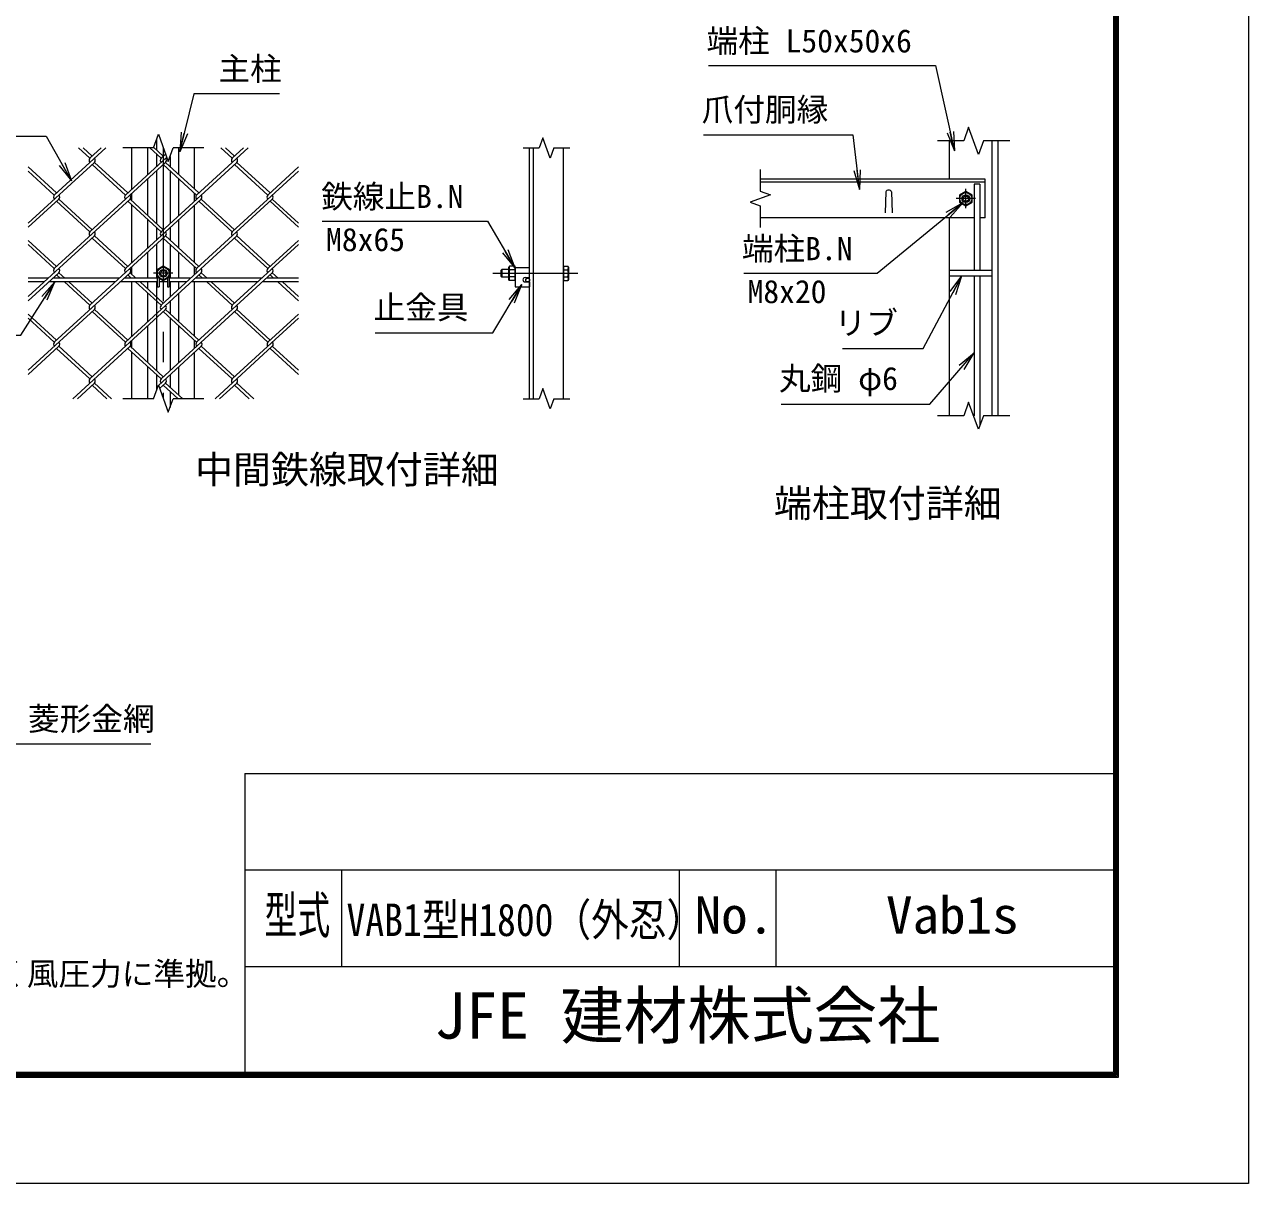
# Model space of a CAD drawing. Units: millimetres, scale not verified. Extents: x -4200 to 4200, y -2970 to 2970.
# Drawn here: x 1663 to 4200, y -2970 to -567 of the extents above; entities that cross this region are included whole.
import ezdxf
from ezdxf.enums import TextEntityAlignment as Align

# ---------------------------------------------------------------- set-up
doc = ezdxf.new("R2010")
doc.units = ezdxf.units.MM
doc.header["$LTSCALE"] = 10
doc.linetypes.add('USER1', pattern=[50.8, 31.75, -6.35, 6.35, -6.35])
for name, color, linetype, lineweight in [('0-0_D-STR1', 1, 'Continuous', 18), ('0-1_D-BMK', 2, 'USER1', 13), ('0-2_D-STR-DIM', 7, 'Continuous', 13), ('0-3_D-STR3', 3, 'Continuous', 13), ('0-7_D-STR-TXT', 7, 'Continuous', 13), ('0-8_0', 7, 'Continuous', 18), ('0-B_D-STR2', 7, 'Continuous', 13), ('0-C_D-TTL', 7, 'Continuous', 18)]:
    doc.layers.add(name, color=color, linetype=linetype, lineweight=lineweight)
doc.layers.add('0-A_D-TTL-TXT', color=7, linetype='Continuous')
doc.styles.add('ＭＳ ゴシック', font='')
doc.styles.get('ＭＳ ゴシック').set_extended_font_data('MS Gothic')

# ---------------------------------------------------------------- blocks, each defined once
blk = doc.blocks.new('_Open')
at = {"layer": '0-8_0'}
blk.add_line((-10, 1.667), (0, 0), dxfattribs=at)
blk.add_lwpolyline([(-10, -1.667), (0, 0), (-10, 0)], dxfattribs=at)

msp = doc.modelspace()

# ---------------------------------------------------------------- linework, layer by layer
at = {"layer": '0-0_D-STR1'}
for p, q in [((1936.8, -805.11), (1936.8, -827.28)), ((3580.2, -888.2), (3580.2, -808.2)), ((3668.2, -808.2), (3668.2, -1378.2)), ((3680.2, -808.2), (3680.2, -1378.2)), ((1885.8, -908.35), (1885.8, -823.02)), ((1918.8, -878.11), (1918.8, -823.02)), ((1936.8, -835.96), (1936.8, -861.62)), ((1982.8, -878.11), (1982.8, -823.02)), ((2015.8, -908.35), (2015.8, -823.02)), ((2710.11, -1343.02), (2710.11, -823.02)), ((2718.11, -1343.02), (2718.11, -823.02)), ((2780.11, -1343.02), (2780.11, -823.02)), ((1964.8, -840.94), (1964.8, -861.62)), ((1918.8, -963.26), (1918.8, -886.79)), ((1936.8, -870.3), (1936.8, -979.76)), ((1964.8, -870.3), (1964.8, -979.76)), ((1982.8, -963.26), (1982.8, -886.79)), ((3654.2, -888.2), (3188.2, -888.2)), ((3654.2, -894.2), (3188.2, -894.2)), ((3654.2, -968.2), (3654.2, -888.2)), ((1885.8, -933.03), (1885.8, -917.03)), ((2015.8, -933.03), (2015.8, -917.03)), ((3448.2, -914.45), (3446.7, -957.45)), ((3460.2, -914.45), (3461.7, -957.45)), ((1885.8, -1060.83), (1885.8, -941.71)), ((2015.8, -1060.83), (2015.8, -941.71)), ((1918.8, -1030.59), (1918.8, -971.95)), ((1936.8, -988.44), (1936.8, -1014.1)), ((1964.8, -988.44), (1964.8, -1014.1)), ((1982.8, -1030.59), (1982.8, -971.95)), ((3631.47, -968.2), (3188.2, -968.2)), ((3580.2, -1378.2), (3580.2, -968.2)), ((3654.2, -968.2), (3643.47, -968.2)), ((1918.8, -1093.02), (1918.8, -1039.27)), ((1936.8, -1022.78), (1936.8, -1093.02)), ((1964.8, -1022.78), (1964.8, -1093.02)), ((1982.8, -1093.02), (1982.8, -1039.27)), ((1885.8, -1085.5), (1885.8, -1069.51)), ((2015.8, -1085.5), (2015.8, -1069.51)), ((3580.2, -1076.2), (3668.2, -1076.2)), ((3580.2, -1088.2), (3668.2, -1088.2)), ((1885.8, -1213.31), (1885.8, -1101.02)), ((1918.8, -1115.74), (1918.8, -1101.02)), ((1936.8, -1101.02), (1936.8, -1284.72)), ((1964.8, -1101.02), (1964.8, -1132.24)), ((1982.8, -1115.74), (1982.8, -1101.02)), ((2015.8, -1213.31), (2015.8, -1101.02)), ((1918.8, -1183.07), (1918.8, -1124.42)), ((1964.8, -1140.92), (1964.8, -1166.58)), ((1982.8, -1183.07), (1982.8, -1124.42)), ((1918.8, -1268.22), (1918.8, -1191.75)), ((1964.8, -1175.26), (1964.8, -1284.72)), ((1982.8, -1268.22), (1982.8, -1191.75)), ((1885.8, -1237.98), (1885.8, -1221.99)), ((2015.8, -1237.98), (2015.8, -1221.99)), ((1885.8, -1343.02), (1885.8, -1246.66)), ((2015.8, -1343.02), (2015.8, -1246.66)), ((1918.8, -1343.02), (1918.8, -1276.9)), ((1936.8, -1293.4), (1936.8, -1325.11)), ((1964.8, -1293.4), (1964.8, -1319.05)), ((1982.8, -1335.55), (1982.8, -1276.9)), ((1964.8, -1327.74), (1964.8, -1360.94))]:
    msp.add_line(p, q, dxfattribs=at)
msp.add_arc((3454.2, -916.95), 6.5, 22.61986, 157.38014, dxfattribs=at)
at = {"layer": '0-1_D-BMK'}
for p, q in [((1950.8, -823.02), (1950.8, -1343.02)), ((3614.2, -948.2), (3614.2, -908.2)), ((3634.2, -928.2), (3594.2, -928.2)), ((1970.8, -1083.02), (1930.8, -1083.02)), ((2634.12, -1083.02), (2810.11, -1083.02))]:
    msp.add_line(p, q, dxfattribs=at)
at = {"layer": '0-2_D-STR-DIM'}
for p, q in [((3609.68, -808.2), (3555.2, -808.2)), ((3705.2, -808.2), (3650.72, -808.2)), ((1930.28, -823.02), (1866.8, -823.02)), ((2034.8, -823.02), (1971.32, -823.02)), ((2696.61, -823.02), (2729.72, -823.02)), ((2760.5, -823.02), (2793.61, -823.02)), ((3188.2, -867.94), (3188.2, -912.54)), ((3188.2, -912.54), (3209.35, -920.24)), ((3209.35, -920.24), (3167.06, -935.63)), ((3167.06, -935.63), (3188.2, -943.33)), ((3188.2, -943.33), (3188.2, -987.94)), ((1930.28, -1343.02), (1866.8, -1343.02)), ((2034.8, -1343.02), (1971.32, -1343.02)), ((2696.61, -1343.02), (2729.72, -1343.02)), ((2760.5, -1343.02), (2793.61, -1343.02)), ((3619.94, -1350.01), (3609.68, -1378.2)), ((3640.46, -1406.39), (3619.94, -1350.01)), ((3609.68, -1378.2), (3555.2, -1378.2)), ((3650.72, -1378.2), (3640.46, -1406.39)), ((3705.2, -1378.2), (3650.72, -1378.2))]:
    msp.add_line(p, q, dxfattribs=at)
for points in [[(3650.72, -808.2), (3640.46, -836.39), (3619.94, -780.01), (3609.68, -808.2)], [(1930.28, -823.02), (1940.54, -794.83), (1961.06, -851.21), (1971.32, -823.02)], [(2760.5, -823.02), (2752.81, -844.17), (2737.42, -801.88), (2729.72, -823.02)], [(1930.28, -1343.02), (1940.54, -1314.83), (1961.06, -1371.21), (1971.32, -1343.02)], [(2760.5, -1343.02), (2752.81, -1364.17), (2737.42, -1321.88), (2729.72, -1343.02)]]:
    msp.add_lwpolyline(points, dxfattribs=at)
at = {"layer": '0-3_D-STR3'}
for p, q in [((3614.2, -913.19), (3601.2, -920.69)), ((3627.2, -920.69), (3614.2, -913.19)), ((3643.47, -898.2), (3643.47, -1076.2)), ((3601.2, -920.69), (3601.2, -935.7)), ((3601.2, -935.7), (3614.2, -943.21)), ((3614.2, -943.21), (3627.2, -935.7)), ((3627.2, -935.7), (3627.2, -920.69)), ((1950.8, -1068.01), (1937.8, -1075.52)), ((1937.8, -1075.52), (1937.8, -1090.53)), ((1937.8, -1090.53), (1950.8, -1098.04)), ((1938.3, -1090.82), (1938.3, -1111.02)), ((1963.8, -1075.52), (1950.8, -1068.01)), ((1950.8, -1098.04), (1963.8, -1090.53)), ((1963.3, -1090.82), (1963.3, -1111.02)), ((1963.8, -1090.53), (1963.8, -1075.52)), ((2652.51, -1075.02), (2650.11, -1077.42)), ((2650.11, -1077.42), (2650.11, -1088.62)), ((2667.11, -1075.02), (2652.51, -1075.02)), ((2667.11, -1095.52), (2667.11, -1070.52)), ((2680.11, -1075.52), (2668.56, -1075.52)), ((2680.11, -1090.53), (2668.56, -1090.53)), ((2680.11, -1098.04), (2680.11, -1068.01)), ((2680.11, -1071.02), (2680.11, -1111.02)), ((2680.11, -1071.02), (2710.11, -1071.02)), ((2780.11, -1068.01), (2780.11, -1098.04)), ((2780.11, -1068.01), (2789.32, -1068.01)), ((2780.11, -1075.52), (2789.32, -1075.52)), ((2780.11, -1090.53), (2789.32, -1090.53)), ((2790.71, -1070.42), (2789.32, -1068.01)), ((2790.71, -1070.42), (2790.71, -1095.62)), ((3631.47, -1088.2), (3631.47, -1378.2)), ((3643.47, -1088.2), (3643.47, -1398.13)), ((1712.69, -1093.02), (1670.8, -1093.02)), ((1703.96, -1101.02), (1670.8, -1101.02)), ((1851.41, -1101.02), (1713.43, -1101.02)), ((1860.14, -1093.02), (1722.16, -1093.02)), ((1938.3, -1101.02), (1860.88, -1101.02)), ((1938.3, -1093.02), (1869.61, -1093.02)), ((1938.3, -1111.02), (1942.3, -1111.02)), ((1942.3, -1093.13), (1942.3, -1111.02)), ((1959.3, -1101.02), (1942.3, -1101.02)), ((1959.3, -1093.13), (1959.3, -1111.02)), ((1959.3, -1111.02), (1963.3, -1111.02)), ((2007.6, -1093.02), (1963.3, -1093.02)), ((1998.87, -1101.02), (1963.3, -1101.02)), ((2146.32, -1101.02), (2008.34, -1101.02)), ((2155.05, -1093.02), (2017.07, -1093.02)), ((2230.8, -1101.02), (2155.79, -1101.02)), ((2230.8, -1093.02), (2164.53, -1093.02)), ((2667.11, -1091.02), (2652.51, -1091.02)), ((2680.11, -1111.02), (2710.11, -1111.02)), ((2700.61, -1092.02), (2710.11, -1092.02)), ((2700.61, -1101.02), (2710.11, -1101.02)), ((2710.11, -1101.02), (2710.11, -1111.02)), ((2780.11, -1098.04), (2789.32, -1098.04)), ((2790.71, -1095.62), (2789.32, -1098.04))]:
    msp.add_line(p, q, dxfattribs=at)
for points in [[(3643.47, -898.2), (3631.47, -898.2), (3631.47, -1076.2)], [(2652.51, -1075.02), (2652.51, -1091.02), (2650.11, -1088.62)], [(2680.11, -1068.01), (2668.56, -1068.01), (2667.11, -1070.52)], [(2680.11, -1098.04), (2668.56, -1098.04), (2667.11, -1095.52)]]:
    msp.add_lwpolyline(points, dxfattribs=at)
for centre, radius in [((3614.2, -928.2), 12.5), ((3614.2, -928.2), 8), ((3614.2, -928.2), 5.6), ((1950.8, -1083.02), 12.5), ((1950.8, -1083.02), 8), ((1950.8, -1083.02), 5.6), ((2706.11, -1097.02), 4)]:
    msp.add_circle(centre, radius, dxfattribs=at)
for centre, radius, start, end in [((2692.24, -1083.02), 24.84, 162.4121, 197.5879), ((2674.05, -1071.77), 6.64, 145.61586, 214.38414), ((2674.05, -1094.28), 6.64, 145.61584, 214.38415), ((2783.84, -1071.77), 6.64, 325.61585, 34.38415), ((2765.64, -1083.02), 24.84, 342.4121, 17.5879), ((2783.84, -1094.28), 6.64, 325.61585, 34.38415), ((2700.61, -1096.52), 4.5, 90, 270)]:
    msp.add_arc(centre, radius, start, end, dxfattribs=at)
at = {"layer": '0-7_D-STR-TXT'}
for points in [[(3080.44, -652.25), (3551.42, -652.25), (3589.98, -827.39)], [(2191.51, -711.15), (2014.19, -711.15), (1985.4, -829.19)], [(1402.26, -798.42), (1707.75, -798.42), (1759.44, -889.35)], [(3070.67, -795.98), (3379.71, -795.98), (3393.16, -907.03)], [(3153.8, -1082.88), (3430.11, -1082.88), (3607, -937.64)], [(2280.27, -975.09), (2623.07, -975.09), (2678.68, -1069.99)], [(3358.35, -1238.87), (3526.02, -1238.87), (3605, -1089.96)], [(1474.98, -1211), (1655.86, -1211), (1724.76, -1102.71)], [(2389.97, -1206.33), (2633.79, -1206.33), (2692.66, -1108.14)], [(3231.32, -1354.39), (3539.35, -1354.39), (3630.16, -1249.14)], [(1924.78, -2059.17), (1619.28, -2059.17), (1566.51, -1967.13)]]:
    msp.add_lwpolyline(points, dxfattribs=at)
at = {"layer": '0-B_D-STR2'}
for p, q in [((1831.46, -823.02), (1724.88, -920.69)), ((1798.61, -844.45), (1775.23, -823.02)), ((1803.35, -840.11), (1784.7, -823.02)), ((1822.23, -823.02), (1798.73, -844.56)), ((1946.07, -844.45), (1922.69, -823.02)), ((1950.8, -840.11), (1930.75, -821.73)), ((1955.47, -835.84), (1946.07, -844.45)), ((2126.37, -823.02), (2019.79, -920.69)), ((2093.52, -844.45), (2070.14, -823.02)), ((2098.26, -840.11), (2079.61, -823.02)), ((2116.9, -823.02), (2093.52, -844.45)), ((1808.08, -853.13), (1670.8, -978.92)), ((1729.62, -916.35), (1670.8, -862.45)), ((1955.54, -853.13), (1798.61, -996.93)), ((1872.34, -920.69), (1803.35, -857.47)), ((1877.07, -916.35), (1808.08, -853.13)), ((1957.83, -842.34), (1872.34, -920.69)), ((2102.99, -853.13), (1946.07, -996.93)), ((2019.79, -920.69), (1950.8, -857.47)), ((2024.53, -916.35), (1955.54, -853.13)), ((2167.25, -920.69), (2098.26, -857.47)), ((2171.99, -916.35), (2102.99, -853.13)), ((2230.8, -862.45), (2167.25, -920.69)), ((1724.88, -920.69), (1670.8, -871.13)), ((2230.8, -871.13), (2093.52, -996.93)), ((1734.36, -929.37), (1670.8, -987.6)), ((1881.81, -929.37), (1724.88, -1073.17)), ((1798.61, -996.93), (1729.62, -933.71)), ((1803.35, -992.59), (1734.36, -929.37)), ((2029.27, -929.37), (1872.34, -1073.17)), ((1946.06, -996.93), (1877.07, -933.71)), ((1950.8, -992.59), (1881.81, -929.37)), ((2176.72, -929.37), (2019.79, -1073.17)), ((2093.52, -996.93), (2024.94, -934.09)), ((2098.26, -992.59), (2029.27, -929.37)), ((2230.8, -987.6), (2171.99, -933.71)), ((2230.8, -978.92), (2176.72, -929.37)), ((1808.08, -1005.61), (1670.8, -1131.4)), ((1955.54, -1005.61), (1798.61, -1149.41)), ((1872.34, -1073.17), (1803.35, -1009.95)), ((1877.07, -1068.83), (1808.08, -1005.61)), ((2102.99, -1005.61), (1946.07, -1149.41)), ((2019.79, -1073.17), (1950.8, -1009.95)), ((2024.53, -1068.83), (1955.54, -1005.61)), ((2167.25, -1073.17), (2098.26, -1009.95)), ((2171.99, -1068.83), (2102.99, -1005.61)), ((1729.62, -1068.83), (1670.8, -1014.93)), ((1724.88, -1073.17), (1670.8, -1023.61)), ((2230.8, -1023.61), (2093.52, -1149.41)), ((2230.8, -1014.93), (2167.25, -1073.17)), ((1734.36, -1081.85), (1670.8, -1140.08)), ((1881.81, -1081.85), (1724.88, -1225.65)), ((1737.08, -1093.02), (1729.62, -1086.19)), ((1746.55, -1093.02), (1734.36, -1081.85)), ((2029.27, -1081.85), (1872.34, -1225.65)), ((1884.53, -1093.02), (1877.07, -1086.19)), ((1894.01, -1093.02), (1881.81, -1081.85)), ((2176.72, -1081.85), (2019.79, -1225.65)), ((2031.99, -1093.02), (2024.53, -1086.19)), ((2041.46, -1093.02), (2029.27, -1081.85)), ((2179.45, -1093.02), (2171.99, -1086.19)), ((2188.92, -1093.02), (2176.72, -1081.85)), ((1798.61, -1149.41), (1745.81, -1101.02)), ((1803.35, -1145.07), (1755.28, -1101.02)), ((1946.07, -1149.41), (1893.27, -1101.02)), ((1950.8, -1145.07), (1902.74, -1101.02)), ((2093.52, -1149.41), (2040.72, -1101.02)), ((2098.26, -1145.07), (2050.19, -1101.02)), ((2230.8, -1140.08), (2188.18, -1101.02)), ((2230.8, -1131.4), (2197.65, -1101.02)), ((1808.08, -1158.09), (1670.8, -1283.88)), ((1955.54, -1158.09), (1798.61, -1301.89)), ((1872.34, -1225.65), (1803.35, -1162.43)), ((1877.07, -1221.31), (1808.08, -1158.09)), ((2102.99, -1158.09), (1946.07, -1301.89)), ((2019.79, -1225.65), (1950.8, -1162.43)), ((2024.53, -1221.31), (1955.54, -1158.09)), ((2167.25, -1225.65), (2098.26, -1162.43)), ((2171.99, -1221.31), (2102.99, -1158.09)), ((1729.62, -1221.31), (1670.8, -1167.41)), ((1724.88, -1225.65), (1670.8, -1176.09)), ((2230.8, -1176.09), (2093.52, -1301.89)), ((2230.8, -1167.41), (2167.25, -1225.65)), ((1734.36, -1234.33), (1670.8, -1292.56)), ((1798.61, -1301.89), (1729.62, -1238.67)), ((1803.35, -1297.55), (1734.36, -1234.33)), ((1881.81, -1234.33), (1763.19, -1343.02)), ((1946.07, -1301.89), (1877.07, -1238.67)), ((1950.8, -1297.55), (1881.81, -1234.33)), ((2029.27, -1234.33), (1940.76, -1315.43)), ((2093.52, -1301.89), (2024.53, -1238.67)), ((2098.26, -1297.55), (2029.27, -1234.33)), ((2176.72, -1234.33), (2058.1, -1343.02)), ((2230.8, -1292.56), (2171.99, -1238.67)), ((2230.8, -1283.88), (2176.72, -1234.33)), ((1808.08, -1310.57), (1772.66, -1343.02)), ((1834.03, -1343.02), (1803.35, -1314.91)), ((1843.5, -1343.02), (1808.08, -1310.57)), ((1955.54, -1310.57), (1943.13, -1321.94)), ((1981.49, -1343.02), (1950.8, -1314.91)), ((1990.96, -1343.02), (1955.54, -1310.57)), ((2102.99, -1310.57), (2067.57, -1343.02)), ((2128.94, -1343.02), (2098.26, -1314.91)), ((2138.42, -1343.02), (2102.99, -1310.57))]:
    msp.add_line(p, q, dxfattribs=at)
for centre, start, end in [((1803.45, -848.91), 137.5, 222.5), ((1803.45, -848.91), 317.5, 42.5), ((1950.91, -848.91), 137.5, 222.5), ((1950.91, -848.91), 317.5, 42.5), ((2098.36, -848.91), 137.5, 222.5), ((2098.36, -848.91), 317.5, 42.5), ((1729.62, -925.03), 137.5, 222.5), ((1729.62, -925.03), 317.5, 42.5), ((1877.07, -925.03), 137.5, 222.5), ((1877.07, -925.03), 317.5, 42.5), ((2024.53, -925.03), 137.5, 222.5), ((2024.53, -925.03), 317.5, 42.5), ((2172.09, -925.15), 137.5, 222.5), ((2172.09, -925.15), 317.5, 42.5), ((1803.33, -1001.28), 137.5, 222.5), ((1803.33, -1001.28), 317.5, 42.5), ((1950.79, -1001.28), 137.5, 222.5), ((1950.79, -1001.28), 317.5, 42.5), ((2098.25, -1001.28), 137.5, 222.5), ((2098.25, -1001.28), 317.5, 42.5), ((1729.62, -1077.51), 137.5, 222.5), ((1729.62, -1077.51), 317.5, 42.5), ((1877.07, -1077.51), 137.5, 222.5), ((1877.07, -1077.51), 317.5, 42.5), ((2024.53, -1077.51), 137.5, 222.5), ((2024.53, -1077.51), 317.5, 42.5), ((2172.09, -1077.63), 137.5, 222.5), ((2172.09, -1077.63), 317.5, 42.5), ((1803.33, -1153.76), 137.5, 222.5), ((1803.33, -1153.76), 317.5, 42.5), ((1950.92, -1153.86), 137.5, 222.5), ((1950.92, -1153.86), 317.5, 42.5), ((2098.38, -1153.86), 137.5, 222.5), ((2098.38, -1153.86), 317.5, 42.5), ((1729.74, -1230.1), 137.5, 222.5), ((1729.74, -1230.1), 317.5, 42.5), ((1877.19, -1230.1), 137.5, 222.5), ((1877.19, -1230.1), 317.5, 42.5), ((2024.65, -1230.1), 137.5, 222.5), ((2024.65, -1230.1), 317.5, 42.5), ((2172.21, -1230.21), 137.5, 222.5), ((2172.21, -1230.21), 317.5, 42.5), ((1803.33, -1306.24), 137.5, 222.5), ((1803.33, -1306.24), 317.5, 42.5), ((1950.92, -1306.33), 137.5, 222.5), ((1950.92, -1306.33), 317.5, 42.5), ((2098.38, -1306.33), 137.5, 222.5), ((2098.38, -1306.33), 317.5, 42.5)]:
    msp.add_arc(centre, 6.42, start, end, dxfattribs=at)
at = {"layer": '0-C_D-TTL'}
for p, q in [((2120, -2120), (2120, -2740)), ((2120, -2120), (3920, -2120)), ((2120, -2320), (3920, -2320)), ((2320, -2320), (2320, -2520)), ((3020, -2320), (3020, -2520)), ((3220, -2320), (3220, -2520)), ((2120, -2520), (3920, -2520))]:
    msp.add_line(p, q, dxfattribs=at)
at = {"layer": '0-C_D-TTL', "color": 2}
msp.add_lwpolyline([(-4200, 2970), (4200, 2970), (4200, -2970), (-4200, -2970)], close=True, dxfattribs=at)
at = {"layer": '0-C_D-TTL'}
for points in [[(-3930, 2750), (3930, 2750), (3930, -2750), (-3930, -2750)], [(-3927.5, 2747.5), (3927.5, 2747.5), (3927.5, -2747.5), (-3927.5, -2747.5)], [(-3925, 2745), (3925, 2745), (3925, -2745), (-3925, -2745)], [(-3922.5, 2742.5), (3922.5, 2742.5), (3922.5, -2742.5), (-3922.5, -2742.5)], [(-3920, 2740), (3920, 2740), (3920, -2740), (-3920, -2740)]]:
    msp.add_lwpolyline(points, close=True, dxfattribs=at)

# ---------------------------------------------------------------- block references
at = {"layer": '0-7_D-STR-TXT', "xscale": 4, "yscale": 4}
for p, rotation in [((1984.92, -831.13), 256.28935), ((3590.41, -829.35), 282.41679), ((1760.42, -891.09), 299.61327), ((3393.4, -909.02), 276.90146), ((3608.55, -936.37), 39.38905), ((2679.69, -1071.72), 300.37182), ((3605.94, -1088.2), 62.05959), ((1725.83, -1101.02), 57.53248), ((2693.69, -1106.43), 59.05204), ((3631.47, -1247.62), 49.21067)]:
    msp.add_blockref('_Open', p, dxfattribs=dict(at, rotation=rotation))

# ---------------------------------------------------------------- texts
at = {"layer": '0-7_D-STR-TXT', "style": 'ＭＳ ゴシック'}
for s, p in [('端柱 L50x50x6', (3076.64, -639.66)), ('主柱', (2065.12, -697.42)), ('爪付胴縁', (3066.61, -782)), ('鉄線止B.N', (2277.98, -962.25)), ('M8x65', (2288.17, -1051.5)), ('端柱B.N', (3150, -1070.29)), ('M8x20', (3161.71, -1159.29)), ('止金具', (2386.67, -1192.1)), ('リブ', (3342.11, -1224.5)), ('丸鋼 φ6', (3227, -1339.52)), ('菱形金網', (1670.46, -2044.93))]:
    msp.add_text(s, height=48.09, dxfattribs=at).set_placement(p, align=Align.BOTTOM_LEFT)
at = {"layer": '0-A_D-TTL-TXT', "style": 'ＭＳ ゴシック'}
for s, height, p in [('中間鉄線取付詳細', 57.7, (2016.58, -1535.94)), ('端柱取付詳細', 57.7, (3216.31, -1605.78)), ('端柱取付詳細', 57.7, (3216.31, -1605.78)), ('（設計条件）風荷重：昭和57年改正 建築基準法・同施行令に基づく風圧力に準拠。', 48.09, (-332.45, -2573.6)), ('JFE 建材株式会社', 96.19, (2512.38, -2698.5))]:
    msp.add_text(s, height=height, dxfattribs=at).set_placement(p, align=Align.BOTTOM_LEFT)
for s, height, width, p in [('型式', 76.98, 0.65, (2160.27, -2474.8)), ('VAB1型H1800（外忍）', 67.38, 0.85, (2330.6, -2477.12)), ('No.', 76.98, 1.05, (3052, -2474.8)), ('Vab1s', 76.98, 1.05, (3448.67, -2474.8))]:
    msp.add_text(s, height=height, dxfattribs=dict(at, width=width)).set_placement(p, align=Align.BOTTOM_LEFT)

doc.saveas('drawing.dxf')
